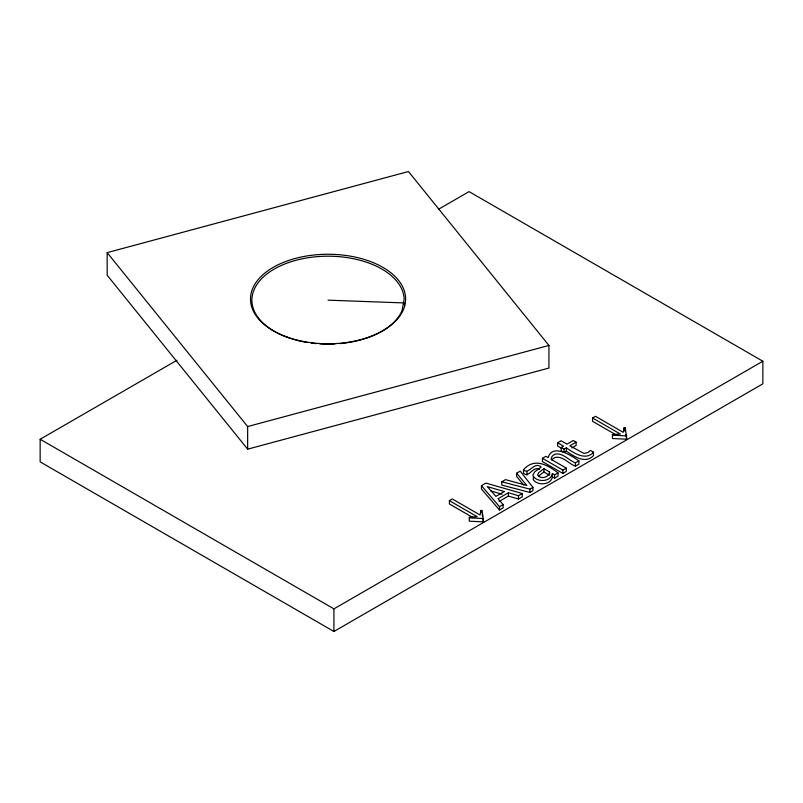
<?xml version="1.0" encoding="UTF-8"?>
<svg xmlns="http://www.w3.org/2000/svg" width="803" height="803" viewBox="0 0 803 803"><rect width="100%" height="100%" fill="white"/><g stroke="black" fill="none" stroke-linecap="round" stroke-linejoin="round"><path stroke-width="1.2" d="M449.399 500.66L477.163 516.69L469.273 517.202L469.273 521.177L483.587 521.85L482.131 510.447L480.957 510.447L480.084 515.004L452.32 498.974L449.399 500.66L449.399 503.973L472.887 517.534M592.564 418.012L620.328 434.042L612.438 434.543L612.438 438.518L626.762 439.201L625.296 427.798L624.132 427.798L623.248 432.345L595.485 416.315L592.564 418.012L592.564 421.314L616.062 434.875M552.434 473.589C550.768 481.971 537.568 482.633 533.152 476.239L532.971 474.794L534.828 471.773L541.182 467.095C534.035 460.621 528.956 475.506 523.486 469.765C534.136 457.449 547.295 464.666 558.025 472.877L558.025 476.179L554.612 478.156L552.434 476.902L552.434 473.589L554.612 474.844L558.025 472.877M552.434 476.902C550.768 485.273 537.568 485.935 533.152 479.542L533.624 476.54M549.583 471.953C549.101 477.233 541.603 479.421 538.04 475.737L537.669 474.754L538.642 472.696L543.922 468.681L549.583 471.953L549.583 475.256M593.497 452.189C585.698 461.153 573.543 452.892 566.376 447.793L564.057 449.128L561.207 447.482L561.207 450.784L564.057 452.43L566.376 451.095C573.543 456.194 585.698 464.455 593.497 455.492L593.497 452.189L590.406 450.403L588.107 452.49L583.942 453.424L569.809 445.806L576.122 442.162L576.122 445.464L571.917 447.893M538.642 475.998L543.922 471.983L543.922 468.681M438.669 209.171L469.072 191.616L762.85 361.23L762.85 383.844L333.928 631.479L40.15 461.866L40.15 439.251L176.971 360.256M522.281 493.514L518.457 495.722L508.399 492.751L498.001 498.753L503.14 504.565L503.14 507.867L499.486 509.975L481.459 488.987L481.459 485.674L485.915 483.105L522.281 493.514L522.281 496.816L518.457 499.024L508.399 496.063L499.044 501.463M561.568 448.315L557.663 446.056L557.663 442.754L561.096 440.777L566.958 444.159L573.282 440.516L576.122 442.162M501.805 481.78L505.509 479.632L526.848 485.504L516.63 473.218L520.214 471.15L532.931 487.371L532.931 490.673L529.839 492.45L501.805 485.082L501.805 481.78L529.839 489.147L532.931 487.371M578.883 460.832L575.45 462.819C568.835 460.661 562.762 452.3 555.134 454.217A8.281 4.778 0 0 0 551.922 456.756L551.049 459.316L566.286 468.109L566.286 471.411L562.843 473.399L542.447 461.615L542.447 458.312L545.879 456.335L548.148 457.64C552.534 442.754 572.449 456.335 578.883 460.832L578.883 464.134L575.45 466.121C568.835 463.973 562.762 455.602 555.134 457.519A8.281 4.778 0 0 0 551.922 460.059M561.207 447.482L563.525 446.147L557.663 442.754M523.486 469.765L523.486 473.067C528.876 478.809 532.6 465.61 539.345 469.444M499.486 509.975L499.486 506.673L503.14 504.565M542.447 458.312L562.843 470.096L566.286 468.109M469.273 517.875L483.587 518.547M612.438 435.216L626.762 435.888M40.15 439.251L333.928 608.865L762.85 361.23M107.17 252.634L408.466 171.521L548.931 345.441L548.931 368.055L247.645 449.168L107.17 275.248L107.17 252.634L247.645 426.554L247.645 449.168M247.645 426.554L548.931 345.441M328.056 300.171L404.06 302.922M490.683 490.874L502.036 494.196M543.922 471.983L548.64 474.703M481.459 485.674L499.486 506.673M523.707 485.022L516.63 476.52L516.63 473.218M625.928 434.564L626.34 436.882M482.131 513.749L482.543 516.068M482.964 518.387L483.587 521.85M626.47 436.059L626.47 439.361M625.296 427.798L625.296 431.101M624.132 427.798L624.132 431.101M575.45 462.819L575.45 466.121M566.376 447.793L566.376 451.095M564.057 449.128L564.057 452.43M562.843 470.096L562.843 473.399M554.612 474.844L554.612 478.156M529.839 489.147L529.839 492.45M526.969 471.783L526.969 475.085M518.457 495.722L518.457 499.024M508.399 492.751L508.399 496.063M483.296 518.718L483.296 522.02M480.957 510.447L480.957 512.655M333.928 608.865L333.928 631.479M339.85 343.604A76.155 43.964 0 0 0 402.072 310.5L404.18 299.087A76.155 43.964 0 0 0 288.97 262.43A76.155 43.964 0 0 0 290.385 338.374M334.881 343.955A76.155 43.964 0 0 1 319.975 343.885M316.252 343.604A76.155 43.964 0 0 1 311.363 343.062M307.77 342.54A76.155 43.964 0 0 1 291.609 338.776M403.447 302.119A77.55 44.777 0 0 1 404.642 305.552M504.304 491.556L495.923 496.395L487.28 486.578L504.304 491.556M287.584 337.23A77.55 44.777 0 0 0 405.585 300.171A77.55 44.777 0 0 0 290.987 259.7A77.55 44.777 0 0 0 287.584 337.23"/></g></svg>
